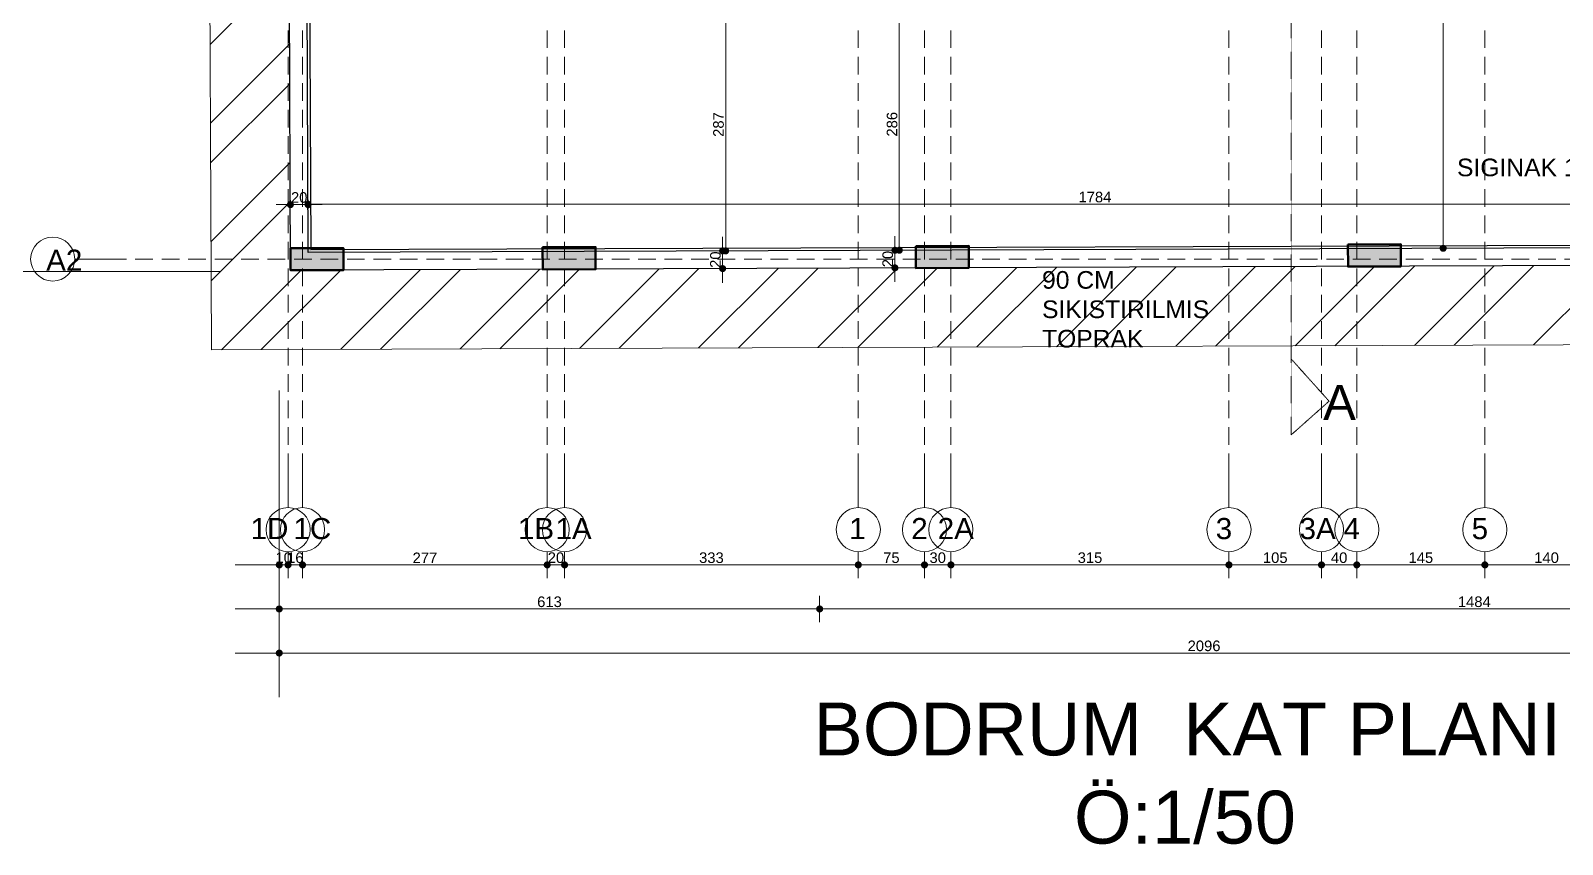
# Model space of a CAD drawing. Header units: millimetres. Extents: x 38129 to 72024, y -56282 to 16512.
# Drawn here: x 41713 to 43450, y -46190 to -45267 of the extents above; entities that cross this region are included whole.
import ezdxf

# ---------------------------------------------------------------- set-up
doc = ezdxf.new("R2010")
doc.units = ezdxf.units.MM
doc.linetypes.add('HIDDEN', pattern=[0.375, 0.25, -0.125])
for name, color, linetype, lineweight in [('AKS', 55, 'HIDDEN', 0), ('COLUMN4', 3, 'Continuous', 50), ('DIŞÖLÇÜ', 37, 'Continuous', 0), ('DUVAR', 255, 'Continuous', 30), ('mahal', 7, 'Continuous', 5), ('pencere+KAPI', 1, 'Continuous', 0), ('TARAMA', 252, 'Continuous', 0), ('ölçü İÇ', 31, 'Continuous', 0)]:
    doc.layers.add(name, color=color, linetype=linetype, lineweight=lineweight)
doc.layers.add('sıva', color=41, linetype='Continuous')
doc.styles.add('icdisolcu_yazi', font='arial.ttf')
doc.styles.get("Standard").update_dxf_attribs({"font": 'arial.ttf'})
doc.dimstyles.new('İç Ölçü', dxfattribs={"dimtxt": 12, "dimasz": 8, "dimexe": 5, "dimexo": 0, "dimgap": 2, "dimtad": 1, "dimdec": 0, "dimzin": 12, "dimdsep": 46, "dimtxsty": 'icdisolcu_yazi', "dimblk": 'DOT', "dimcen": 8, "dimdle": 5, "dimclrd": 256, "dimclre": 256, "dimclrt": 7, "dimadec": 0, "dimazin": 3, "dimtfac": 1, "dimtdec": 0, "dimtix": 1, "dimtmove": 2, "dimatfit": 3, "dimldrblk": 'DOT', "dimfxl": 0, "dimtolj": 1, "dimtzin": 0, "dimlwd": -1, "dimlwe": -1, "dimarcsym": 0})

# ---------------------------------------------------------------- blocks, each defined once
blk = doc.blocks.new('_Dot')
at = {"color": 0, "lineweight": -2}
blk.add_line((-0.5, 0), (-1, 0), dxfattribs=at)
at = {"color": 0, "lineweight": 30, "const_width": 0.5}
blk.add_lwpolyline([(-0.25, 0, 1), (0.25, 0, 1)], format="xyb", close=True, dxfattribs=at)
blk = doc.blocks.new('*D620')
at = {"layer": 'Defpoints', "color": 0, "lineweight": 120, "transparency": 16777216}
for p in [(42318.6, -45872.8), (42651.5, -45872.8), (42651.5, -45872.8)]:
    blk.add_point(p, dxfattribs=at)
at = {"layer": 'DIŞÖLÇÜ', "transparency": 16777216}
for p, q in [((42318.6, -45872.8), (42318.6, -45867.8)), ((42651.5, -45872.8), (42651.5, -45867.8))]:
    blk.add_line(p, q, dxfattribs=at)
at = {"layer": 'DIŞÖLÇÜ', "linetype": 'Continuous', "transparency": 16777216}
blk.add_line((42326.6, -45872.8), (42643.5, -45872.8), dxfattribs=at)
at = {"layer": 'DIŞÖLÇÜ', "transparency": 16777216, "xscale": 8, "yscale": 8, "zscale": 8, "rotation": 180}
blk.add_blockref('_Dot', (42318.6, -45872.8), dxfattribs=at)
at = {"layer": 'DIŞÖLÇÜ', "transparency": 16777216, "xscale": 8, "yscale": 8, "zscale": 8}
blk.add_blockref('_Dot', (42651.5, -45872.8), dxfattribs=at)
at = {"layer": 'DIŞÖLÇÜ', "color": 7, "transparency": 16777216, "insert": (42485, -45864.7), "char_height": 12, "attachment_point": 5, "style": 'icdisolcu_yazi'}
blk.add_mtext('\\A1;333', dxfattribs=at)
blk = doc.blocks.new('*D621')
at = {"layer": 'Defpoints', "color": 0, "lineweight": 120, "transparency": 16777216}
for p in [(42651.5, -45872.8), (42726.5, -45872.8), (42726.5, -45872.8)]:
    blk.add_point(p, dxfattribs=at)
at = {"layer": 'DIŞÖLÇÜ', "transparency": 16777216}
for p, q in [((42651.5, -45872.8), (42651.5, -45867.8)), ((42726.5, -45872.8), (42726.5, -45867.8))]:
    blk.add_line(p, q, dxfattribs=at)
at = {"layer": 'DIŞÖLÇÜ', "linetype": 'Continuous', "transparency": 16777216}
blk.add_line((42659.5, -45872.8), (42718.5, -45872.8), dxfattribs=at)
at = {"layer": 'DIŞÖLÇÜ', "transparency": 16777216, "xscale": 8, "yscale": 8, "zscale": 8, "rotation": 180}
blk.add_blockref('_Dot', (42651.5, -45872.8), dxfattribs=at)
at = {"layer": 'DIŞÖLÇÜ', "transparency": 16777216, "xscale": 8, "yscale": 8, "zscale": 8}
blk.add_blockref('_Dot', (42726.5, -45872.8), dxfattribs=at)
at = {"layer": 'DIŞÖLÇÜ', "color": 7, "transparency": 16777216, "insert": (42689, -45864.7), "char_height": 12, "attachment_point": 5, "style": 'icdisolcu_yazi'}
blk.add_mtext('\\A1;75', dxfattribs=at)
blk = doc.blocks.new('*D622')
at = {"layer": 'Defpoints', "color": 0, "lineweight": 120, "transparency": 16777216}
for p in [(42756.5, -45872.8), (43071.6, -45872.8), (43071.6, -45872.8)]:
    blk.add_point(p, dxfattribs=at)
at = {"layer": 'DIŞÖLÇÜ', "transparency": 16777216}
for p, q in [((42756.5, -45872.8), (42756.5, -45867.8)), ((43071.6, -45872.8), (43071.6, -45867.8))]:
    blk.add_line(p, q, dxfattribs=at)
at = {"layer": 'DIŞÖLÇÜ', "linetype": 'Continuous', "transparency": 16777216}
blk.add_line((42764.5, -45872.8), (43063.6, -45872.8), dxfattribs=at)
at = {"layer": 'DIŞÖLÇÜ', "transparency": 16777216, "xscale": 8, "yscale": 8, "zscale": 8, "rotation": 180}
blk.add_blockref('_Dot', (42756.5, -45872.8), dxfattribs=at)
at = {"layer": 'DIŞÖLÇÜ', "transparency": 16777216, "xscale": 8, "yscale": 8, "zscale": 8}
blk.add_blockref('_Dot', (43071.6, -45872.8), dxfattribs=at)
at = {"layer": 'DIŞÖLÇÜ', "color": 7, "transparency": 16777216, "insert": (42914.1, -45864.7), "char_height": 12, "attachment_point": 5, "style": 'icdisolcu_yazi'}
blk.add_mtext('\\A1;315', dxfattribs=at)
blk = doc.blocks.new('*D623')
at = {"layer": 'Defpoints', "color": 0, "lineweight": 120, "transparency": 16777216}
for p in [(43071.6, -45872.8), (43176.5, -45872.8), (43176.5, -45872.8)]:
    blk.add_point(p, dxfattribs=at)
at = {"layer": 'DIŞÖLÇÜ', "transparency": 16777216}
for p, q in [((43071.6, -45872.8), (43071.6, -45867.8)), ((43176.5, -45872.8), (43176.5, -45867.8))]:
    blk.add_line(p, q, dxfattribs=at)
at = {"layer": 'DIŞÖLÇÜ', "linetype": 'Continuous', "transparency": 16777216}
blk.add_line((43079.6, -45872.8), (43168.5, -45872.8), dxfattribs=at)
at = {"layer": 'DIŞÖLÇÜ', "transparency": 16777216, "xscale": 8, "yscale": 8, "zscale": 8, "rotation": 180}
blk.add_blockref('_Dot', (43071.6, -45872.8), dxfattribs=at)
at = {"layer": 'DIŞÖLÇÜ', "transparency": 16777216, "xscale": 8, "yscale": 8, "zscale": 8}
blk.add_blockref('_Dot', (43176.5, -45872.8), dxfattribs=at)
at = {"layer": 'DIŞÖLÇÜ', "color": 7, "transparency": 16777216, "insert": (43124.1, -45864.7), "char_height": 12, "attachment_point": 5, "style": 'icdisolcu_yazi'}
blk.add_mtext('\\A1;105', dxfattribs=at)
blk = doc.blocks.new('*D624')
at = {"layer": 'Defpoints', "color": 0, "lineweight": 120, "transparency": 16777216}
for p in [(43216.5, -45872.8), (43361.7, -45872.8), (43361.7, -45872.8)]:
    blk.add_point(p, dxfattribs=at)
at = {"layer": 'DIŞÖLÇÜ', "transparency": 16777216}
for p, q in [((43216.5, -45872.8), (43216.5, -45867.8)), ((43361.7, -45872.8), (43361.7, -45867.8))]:
    blk.add_line(p, q, dxfattribs=at)
at = {"layer": 'DIŞÖLÇÜ', "linetype": 'Continuous', "transparency": 16777216}
blk.add_line((43224.5, -45872.8), (43353.7, -45872.8), dxfattribs=at)
at = {"layer": 'DIŞÖLÇÜ', "transparency": 16777216, "xscale": 8, "yscale": 8, "zscale": 8, "rotation": 180}
blk.add_blockref('_Dot', (43216.5, -45872.8), dxfattribs=at)
at = {"layer": 'DIŞÖLÇÜ', "transparency": 16777216, "xscale": 8, "yscale": 8, "zscale": 8}
blk.add_blockref('_Dot', (43361.7, -45872.8), dxfattribs=at)
at = {"layer": 'DIŞÖLÇÜ', "color": 7, "transparency": 16777216, "insert": (43289.1, -45864.7), "char_height": 12, "attachment_point": 5, "style": 'icdisolcu_yazi'}
blk.add_mtext('\\A1;145', dxfattribs=at)
blk = doc.blocks.new('*D628')
at = {"layer": 'Defpoints', "color": 0, "lineweight": 120, "transparency": 16777216}
for p in [(41995.2, -45972.8), (44091.6, -45972.8), (44091.6, -45972.8)]:
    blk.add_point(p, dxfattribs=at)
at = {"layer": 'DIŞÖLÇÜ', "transparency": 16777216}
for p, q in [((41995.2, -45972.8), (41995.2, -45967.8)), ((44091.6, -45972.8), (44091.6, -45967.8))]:
    blk.add_line(p, q, dxfattribs=at)
at = {"layer": 'DIŞÖLÇÜ', "linetype": 'Continuous', "transparency": 16777216}
blk.add_line((42003.2, -45972.8), (44083.6, -45972.8), dxfattribs=at)
at = {"layer": 'DIŞÖLÇÜ', "transparency": 16777216, "xscale": 8, "yscale": 8, "zscale": 8, "rotation": 180}
blk.add_blockref('_Dot', (41995.2, -45972.8), dxfattribs=at)
at = {"layer": 'DIŞÖLÇÜ', "transparency": 16777216, "xscale": 8, "yscale": 8, "zscale": 8}
blk.add_blockref('_Dot', (44091.6, -45972.8), dxfattribs=at)
at = {"layer": 'DIŞÖLÇÜ', "color": 7, "transparency": 16777216, "insert": (43043.4, -45964.7), "char_height": 12, "attachment_point": 5, "style": 'icdisolcu_yazi'}
blk.add_mtext('\\A1;2096', dxfattribs=at)
blk = doc.blocks.new('*D629')
at = {"layer": 'Defpoints', "color": 0, "lineweight": 120, "transparency": 16777216}
for p in [(42607.7, -45922.8), (44091.6, -45922.8), (44091.6, -45922.8)]:
    blk.add_point(p, dxfattribs=at)
at = {"layer": 'DIŞÖLÇÜ', "transparency": 16777216}
for p, q in [((42607.7, -45922.8), (42607.7, -45917.8)), ((44091.6, -45922.8), (44091.6, -45917.8))]:
    blk.add_line(p, q, dxfattribs=at)
at = {"layer": 'DIŞÖLÇÜ', "linetype": 'Continuous', "transparency": 16777216}
blk.add_line((42615.7, -45922.8), (44083.6, -45922.8), dxfattribs=at)
at = {"layer": 'DIŞÖLÇÜ', "transparency": 16777216, "xscale": 8, "yscale": 8, "zscale": 8, "rotation": 180}
blk.add_blockref('_Dot', (42607.7, -45922.8), dxfattribs=at)
at = {"layer": 'DIŞÖLÇÜ', "transparency": 16777216, "xscale": 8, "yscale": 8, "zscale": 8}
blk.add_blockref('_Dot', (44091.6, -45922.8), dxfattribs=at)
at = {"layer": 'DIŞÖLÇÜ', "color": 7, "transparency": 16777216, "insert": (43349.7, -45914.7), "char_height": 12, "attachment_point": 5, "style": 'icdisolcu_yazi'}
blk.add_mtext('\\A1;1484', dxfattribs=at)
blk = doc.blocks.new('*D630')
at = {"layer": 'Defpoints', "color": 0, "lineweight": 120, "transparency": 16777216}
for p in [(43361.7, -45872.8), (43501.5, -45872.8), (43501.5, -45872.8)]:
    blk.add_point(p, dxfattribs=at)
at = {"layer": 'DIŞÖLÇÜ', "transparency": 16777216}
for p, q in [((43361.7, -45872.8), (43361.7, -45867.8)), ((43501.5, -45872.8), (43501.5, -45867.8))]:
    blk.add_line(p, q, dxfattribs=at)
at = {"layer": 'DIŞÖLÇÜ', "linetype": 'Continuous', "transparency": 16777216}
blk.add_line((43369.7, -45872.8), (43493.5, -45872.8), dxfattribs=at)
at = {"layer": 'DIŞÖLÇÜ', "transparency": 16777216, "xscale": 8, "yscale": 8, "zscale": 8, "rotation": 180}
blk.add_blockref('_Dot', (43361.7, -45872.8), dxfattribs=at)
at = {"layer": 'DIŞÖLÇÜ', "transparency": 16777216, "xscale": 8, "yscale": 8, "zscale": 8}
blk.add_blockref('_Dot', (43501.5, -45872.8), dxfattribs=at)
at = {"layer": 'DIŞÖLÇÜ', "color": 7, "transparency": 16777216, "insert": (43431.6, -45864.7), "char_height": 12, "attachment_point": 5, "style": 'icdisolcu_yazi'}
blk.add_mtext('\\A1;140', dxfattribs=at)
blk = doc.blocks.new('*D631')
at = {"layer": 'Defpoints', "color": 0, "lineweight": 120, "transparency": 16777216}
for p in [(41995.2, -45922.8), (41995.2, -45922.8), (42607.7, -45922.8)]:
    blk.add_point(p, dxfattribs=at)
at = {"layer": 'DIŞÖLÇÜ', "transparency": 16777216}
for p, q in [((41995.2, -45922.8), (41995.2, -45917.8)), ((42607.7, -45922.8), (42607.7, -45917.8))]:
    blk.add_line(p, q, dxfattribs=at)
at = {"layer": 'DIŞÖLÇÜ', "linetype": 'Continuous', "transparency": 16777216}
blk.add_line((42599.7, -45922.8), (42003.2, -45922.8), dxfattribs=at)
at = {"layer": 'DIŞÖLÇÜ', "transparency": 16777216, "xscale": 8, "yscale": 8, "zscale": 8, "rotation": 180}
blk.add_blockref('_Dot', (41995.2, -45922.8), dxfattribs=at)
at = {"layer": 'DIŞÖLÇÜ', "transparency": 16777216, "xscale": 8, "yscale": 8, "zscale": 8}
blk.add_blockref('_Dot', (42607.7, -45922.8), dxfattribs=at)
at = {"layer": 'DIŞÖLÇÜ', "color": 7, "transparency": 16777216, "insert": (42301.5, -45914.7), "char_height": 12, "attachment_point": 5, "style": 'icdisolcu_yazi'}
blk.add_mtext('\\A1;613', dxfattribs=at)
blk = doc.blocks.new('*D632')
at = {"layer": 'Defpoints', "color": 0, "lineweight": 120, "transparency": 16777216}
for p in [(42726.5, -45872.8), (42756.5, -45872.8), (42756.5, -45872.8)]:
    blk.add_point(p, dxfattribs=at)
at = {"layer": 'DIŞÖLÇÜ', "transparency": 16777216}
for p, q in [((42726.5, -45872.8), (42726.5, -45867.8)), ((42756.5, -45872.8), (42756.5, -45867.8))]:
    blk.add_line(p, q, dxfattribs=at)
at = {"layer": 'DIŞÖLÇÜ', "linetype": 'Continuous', "transparency": 16777216}
blk.add_line((42734.5, -45872.8), (42748.5, -45872.8), dxfattribs=at)
at = {"layer": 'DIŞÖLÇÜ', "transparency": 16777216, "xscale": 8, "yscale": 8, "zscale": 8, "rotation": 180}
blk.add_blockref('_Dot', (42726.5, -45872.8), dxfattribs=at)
at = {"layer": 'DIŞÖLÇÜ', "transparency": 16777216, "xscale": 8, "yscale": 8, "zscale": 8}
blk.add_blockref('_Dot', (42756.5, -45872.8), dxfattribs=at)
at = {"layer": 'DIŞÖLÇÜ', "color": 7, "transparency": 16777216, "insert": (42741.5, -45864.7), "char_height": 12, "attachment_point": 5, "style": 'icdisolcu_yazi'}
blk.add_mtext('\\A1;30', dxfattribs=at)
blk = doc.blocks.new('*D633')
at = {"layer": 'Defpoints', "color": 0, "lineweight": 120, "transparency": 16777216}
for p in [(42298.9, -45872.8), (42298.9, -45872.8), (42318.6, -45872.8)]:
    blk.add_point(p, dxfattribs=at)
at = {"layer": 'DIŞÖLÇÜ', "transparency": 16777216}
for p, q in [((42298.9, -45872.8), (42298.9, -45867.8)), ((42318.6, -45872.8), (42318.6, -45867.8))]:
    blk.add_line(p, q, dxfattribs=at)
at = {"layer": 'DIŞÖLÇÜ', "linetype": 'Continuous', "transparency": 16777216}
for p, q in [((42290.9, -45872.8), (42282.9, -45872.8)), ((42318.6, -45872.8), (42298.9, -45872.8)), ((42326.6, -45872.8), (42334.6, -45872.8))]:
    blk.add_line(p, q, dxfattribs=at)
at = {"layer": 'DIŞÖLÇÜ', "transparency": 16777216, "xscale": 8, "yscale": 8, "zscale": 8}
blk.add_blockref('_Dot', (42298.9, -45872.8), dxfattribs=at)
at = {"layer": 'DIŞÖLÇÜ', "transparency": 16777216, "xscale": 8, "yscale": 8, "zscale": 8, "rotation": 180}
blk.add_blockref('_Dot', (42318.6, -45872.8), dxfattribs=at)
at = {"layer": 'DIŞÖLÇÜ', "color": 7, "transparency": 16777216, "insert": (42308.8, -45864.7), "char_height": 12, "attachment_point": 5, "style": 'icdisolcu_yazi'}
blk.add_mtext('\\A1;20', dxfattribs=at)
blk = doc.blocks.new('*D634')
at = {"layer": 'Defpoints', "color": 0, "lineweight": 120, "transparency": 16777216}
for p in [(42021.6, -45872.8), (42021.6, -45872.8), (42298.9, -45872.8)]:
    blk.add_point(p, dxfattribs=at)
at = {"layer": 'DIŞÖLÇÜ', "transparency": 16777216}
for p, q in [((42021.6, -45872.8), (42021.6, -45867.8)), ((42298.9, -45872.8), (42298.9, -45867.8))]:
    blk.add_line(p, q, dxfattribs=at)
at = {"layer": 'DIŞÖLÇÜ', "linetype": 'Continuous', "transparency": 16777216}
blk.add_line((42290.9, -45872.8), (42029.6, -45872.8), dxfattribs=at)
at = {"layer": 'DIŞÖLÇÜ', "transparency": 16777216, "xscale": 8, "yscale": 8, "zscale": 8, "rotation": 180}
blk.add_blockref('_Dot', (42021.6, -45872.8), dxfattribs=at)
at = {"layer": 'DIŞÖLÇÜ', "transparency": 16777216, "xscale": 8, "yscale": 8, "zscale": 8}
blk.add_blockref('_Dot', (42298.9, -45872.8), dxfattribs=at)
at = {"layer": 'DIŞÖLÇÜ', "color": 7, "transparency": 16777216, "insert": (42160.3, -45864.8), "char_height": 12, "attachment_point": 5, "style": 'icdisolcu_yazi'}
blk.add_mtext('\\A1;277', dxfattribs=at)
blk = doc.blocks.new('*D635')
at = {"layer": 'Defpoints', "color": 0, "lineweight": 120, "transparency": 16777216}
for p in [(42005.2, -45872.8), (42005.2, -45872.8), (42021.6, -45872.8)]:
    blk.add_point(p, dxfattribs=at)
at = {"layer": 'DIŞÖLÇÜ', "transparency": 16777216}
for p, q in [((42005.2, -45872.8), (42005.2, -45867.8)), ((42021.6, -45872.8), (42021.6, -45867.8))]:
    blk.add_line(p, q, dxfattribs=at)
at = {"layer": 'DIŞÖLÇÜ', "linetype": 'Continuous', "transparency": 16777216}
for p, q in [((41997.2, -45872.8), (41989.2, -45872.8)), ((42021.6, -45872.8), (42005.2, -45872.8)), ((42029.6, -45872.8), (42037.6, -45872.8))]:
    blk.add_line(p, q, dxfattribs=at)
at = {"layer": 'DIŞÖLÇÜ', "transparency": 16777216, "xscale": 8, "yscale": 8, "zscale": 8}
blk.add_blockref('_Dot', (42005.2, -45872.8), dxfattribs=at)
at = {"layer": 'DIŞÖLÇÜ', "transparency": 16777216, "xscale": 8, "yscale": 8, "zscale": 8, "rotation": 180}
blk.add_blockref('_Dot', (42021.6, -45872.8), dxfattribs=at)
at = {"layer": 'DIŞÖLÇÜ', "color": 7, "transparency": 16777216, "insert": (42013.4, -45864.7), "char_height": 12, "attachment_point": 5, "style": 'icdisolcu_yazi'}
blk.add_mtext('\\A1;16', dxfattribs=at)
blk = doc.blocks.new('*D636')
at = {"layer": 'Defpoints', "color": 0, "lineweight": 120, "transparency": 16777216}
for p in [(41995.2, -45872.8), (41995.2, -45872.8), (42005.2, -45872.8)]:
    blk.add_point(p, dxfattribs=at)
at = {"layer": 'DIŞÖLÇÜ', "transparency": 16777216}
for p, q in [((41995.2, -45872.8), (41995.2, -45867.8)), ((42005.2, -45872.8), (42005.2, -45867.8))]:
    blk.add_line(p, q, dxfattribs=at)
at = {"layer": 'DIŞÖLÇÜ', "linetype": 'Continuous', "transparency": 16777216}
for p, q in [((41987.2, -45872.8), (41979.2, -45872.8)), ((42005.2, -45872.8), (41995.2, -45872.8)), ((42013.2, -45872.8), (42021.2, -45872.8))]:
    blk.add_line(p, q, dxfattribs=at)
at = {"layer": 'DIŞÖLÇÜ', "transparency": 16777216, "xscale": 8, "yscale": 8, "zscale": 8}
blk.add_blockref('_Dot', (41995.2, -45872.8), dxfattribs=at)
at = {"layer": 'DIŞÖLÇÜ', "transparency": 16777216, "xscale": 8, "yscale": 8, "zscale": 8, "rotation": 180}
blk.add_blockref('_Dot', (42005.2, -45872.8), dxfattribs=at)
at = {"layer": 'DIŞÖLÇÜ', "color": 7, "transparency": 16777216, "insert": (42000.2, -45864.7), "char_height": 12, "attachment_point": 5, "style": 'icdisolcu_yazi'}
blk.add_mtext('\\A1;10', dxfattribs=at)
blk = doc.blocks.new('*D658')
at = {"layer": 'Defpoints', "color": 0, "lineweight": 120, "transparency": 16777216}
for p in [(43176.5, -45872.8), (43216.5, -45872.8), (43216.5, -45872.8)]:
    blk.add_point(p, dxfattribs=at)
at = {"layer": 'DIŞÖLÇÜ', "transparency": 16777216}
for p, q in [((43176.5, -45872.8), (43176.5, -45867.8)), ((43216.5, -45872.8), (43216.5, -45867.8))]:
    blk.add_line(p, q, dxfattribs=at)
at = {"layer": 'DIŞÖLÇÜ', "linetype": 'Continuous', "transparency": 16777216}
blk.add_line((43184.5, -45872.8), (43208.5, -45872.8), dxfattribs=at)
at = {"layer": 'DIŞÖLÇÜ', "transparency": 16777216, "xscale": 8, "yscale": 8, "zscale": 8, "rotation": 180}
blk.add_blockref('_Dot', (43176.5, -45872.8), dxfattribs=at)
at = {"layer": 'DIŞÖLÇÜ', "transparency": 16777216, "xscale": 8, "yscale": 8, "zscale": 8}
blk.add_blockref('_Dot', (43216.5, -45872.8), dxfattribs=at)
at = {"layer": 'DIŞÖLÇÜ', "color": 7, "transparency": 16777216, "insert": (43196.5, -45864.7), "char_height": 12, "attachment_point": 5, "style": 'icdisolcu_yazi'}
blk.add_mtext('\\A1;40', dxfattribs=at)
blk = doc.blocks.new('*D693')
at = {"layer": 'Defpoints', "color": 0, "transparency": 16777216}
for p in [(42007.8, -45464.3), (42027.8, -45464.2), (42027.8, -45464.2)]:
    blk.add_point(p, dxfattribs=at)
at = {"layer": 'ölçü İÇ', "linetype": 'Continuous', "transparency": 16777216}
for p, q in [((41999.8, -45464.2), (41991.8, -45464.2)), ((42007.8, -45464.2), (42027.8, -45464.2)), ((42035.8, -45464.2), (42043.8, -45464.2))]:
    blk.add_line(p, q, dxfattribs=at)
at = {"layer": 'ölçü İÇ', "transparency": 16777216}
for p, q in [((42007.8, -45464.3), (42007.8, -45459.2)), ((42027.8, -45464.2), (42027.8, -45469.2))]:
    blk.add_line(p, q, dxfattribs=at)
at = {"layer": 'ölçü İÇ', "transparency": 16777216, "xscale": 8, "yscale": 8, "zscale": 8}
blk.add_blockref('_Dot', (42007.8, -45464.2), dxfattribs=at)
at = {"layer": 'ölçü İÇ', "transparency": 16777216, "xscale": 8, "yscale": 8, "zscale": 8, "rotation": 180}
blk.add_blockref('_Dot', (42027.8, -45464.2), dxfattribs=at)
at = {"layer": 'ölçü İÇ', "color": 7, "transparency": 16777216, "insert": (42017.8, -45456.1), "char_height": 12, "attachment_point": 5, "style": 'icdisolcu_yazi'}
blk.add_mtext('\\A1;20', dxfattribs=at)
blk = doc.blocks.new('*D694')
at = {"layer": 'Defpoints', "color": 0, "transparency": 16777216}
for p in [(42027.8, -45463.7), (43811.6, -45463.7), (43811.6, -45474.1)]:
    blk.add_point(p, dxfattribs=at)
at = {"layer": 'ölçü İÇ', "transparency": 16777216}
for p, q in [((42027.8, -45463.7), (42027.8, -45458.7)), ((43811.6, -45468.7), (43811.6, -45458.7))]:
    blk.add_line(p, q, dxfattribs=at)
at = {"layer": 'ölçü İÇ', "linetype": 'Continuous', "transparency": 16777216}
blk.add_line((42035.8, -45463.7), (43803.6, -45463.7), dxfattribs=at)
at = {"layer": 'ölçü İÇ', "transparency": 16777216, "xscale": 8, "yscale": 8, "zscale": 8, "rotation": 180}
blk.add_blockref('_Dot', (42027.8, -45463.7), dxfattribs=at)
at = {"layer": 'ölçü İÇ', "transparency": 16777216, "xscale": 8, "yscale": 8, "zscale": 8}
blk.add_blockref('_Dot', (43811.6, -45463.7), dxfattribs=at)
at = {"layer": 'ölçü İÇ', "color": 7, "transparency": 16777216, "insert": (42919.7, -45455.6), "char_height": 12, "attachment_point": 5, "style": 'icdisolcu_yazi'}
blk.add_mtext('\\A1;1784', dxfattribs=at)
blk = doc.blocks.new('*D700')
at = {"layer": 'Defpoints', "color": 0, "transparency": 16777216}
for p in [(42502, -45229.9), (42501.2, -45516.6), (42503.1, -45516.6)]:
    blk.add_point(p, dxfattribs=at)
at = {"layer": 'ölçü İÇ', "transparency": 16777216}
for p, q in [((42502, -45229.9), (42496.2, -45229.9)), ((42503.1, -45516.6), (42496.2, -45516.6))]:
    blk.add_line(p, q, dxfattribs=at)
at = {"layer": 'ölçü İÇ', "linetype": 'Continuous', "transparency": 16777216}
blk.add_line((42501.2, -45237.9), (42501.2, -45508.6), dxfattribs=at)
at = {"layer": 'ölçü İÇ', "transparency": 16777216, "xscale": 8, "yscale": 8, "zscale": 8}
for p, rotation in [((42501.2, -45229.9), 90), ((42501.2, -45516.6), 270)]:
    blk.add_blockref('_Dot', p, dxfattribs=dict(at, rotation=rotation))
at = {"layer": 'ölçü İÇ', "color": 7, "transparency": 16777216, "insert": (42493.1, -45373.3), "char_height": 12, "attachment_point": 5, "rotation": 90, "style": 'icdisolcu_yazi'}
blk.add_mtext('\\A1;287', dxfattribs=at)
blk = doc.blocks.new('*D701')
at = {"layer": 'Defpoints', "color": 0, "transparency": 16777216}
for p in [(42503.1, -45516.6), (42497.7, -45536.7), (42497.8, -45536.7)]:
    blk.add_point(p, dxfattribs=at)
at = {"layer": 'ölçü İÇ', "linetype": 'Continuous', "transparency": 16777216}
for p, q in [((42497.7, -45508.6), (42497.7, -45500.6)), ((42497.7, -45516.6), (42497.7, -45536.7)), ((42497.7, -45544.7), (42497.7, -45552.7))]:
    blk.add_line(p, q, dxfattribs=at)
at = {"layer": 'ölçü İÇ', "transparency": 16777216}
for p, q in [((42502.7, -45516.6), (42492.7, -45516.6)), ((42497.8, -45536.7), (42492.7, -45536.7))]:
    blk.add_line(p, q, dxfattribs=at)
at = {"layer": 'ölçü İÇ', "transparency": 16777216, "xscale": 8, "yscale": 8, "zscale": 8}
for p, rotation in [((42497.7, -45516.6), 270), ((42497.7, -45536.7), 90)]:
    blk.add_blockref('_Dot', p, dxfattribs=dict(at, rotation=rotation))
at = {"layer": 'ölçü İÇ', "color": 7, "transparency": 16777216, "insert": (42489.6, -45526.6), "char_height": 12, "attachment_point": 5, "rotation": 90, "style": 'icdisolcu_yazi'}
blk.add_mtext('\\A1;20', dxfattribs=at)
blk = doc.blocks.new('*D702')
at = {"layer": 'Defpoints', "color": 0, "transparency": 16777216}
for p in [(42699.4, -45230.1), (42698, -45515.9), (42700.5, -45515.9)]:
    blk.add_point(p, dxfattribs=at)
at = {"layer": 'ölçü İÇ', "transparency": 16777216}
for p, q in [((42699.4, -45230.1), (42693, -45230.1)), ((42700.5, -45515.9), (42693, -45515.9))]:
    blk.add_line(p, q, dxfattribs=at)
at = {"layer": 'ölçü İÇ', "linetype": 'Continuous', "transparency": 16777216}
blk.add_line((42698, -45238.1), (42698, -45507.9), dxfattribs=at)
at = {"layer": 'ölçü İÇ', "transparency": 16777216, "xscale": 8, "yscale": 8, "zscale": 8}
for p, rotation in [((42698, -45230.1), 90), ((42698, -45515.9), 270)]:
    blk.add_blockref('_Dot', p, dxfattribs=dict(at, rotation=rotation))
at = {"layer": 'ölçü İÇ', "color": 7, "transparency": 16777216, "insert": (42689.8, -45373), "char_height": 12, "attachment_point": 5, "rotation": 90, "style": 'icdisolcu_yazi'}
blk.add_mtext('\\A1;286', dxfattribs=at)
blk = doc.blocks.new('*D703')
at = {"layer": 'Defpoints', "color": 0, "transparency": 16777216}
for p in [(42700.5, -45515.9), (42693, -45535.9), (42693.1, -45535.9)]:
    blk.add_point(p, dxfattribs=at)
at = {"layer": 'ölçü İÇ', "linetype": 'Continuous', "transparency": 16777216}
for p, q in [((42693, -45507.9), (42693, -45499.9)), ((42693, -45515.9), (42693, -45535.9)), ((42693, -45543.9), (42693, -45551.9))]:
    blk.add_line(p, q, dxfattribs=at)
at = {"layer": 'ölçü İÇ', "transparency": 16777216}
for p, q in [((42698, -45515.9), (42688, -45515.9)), ((42693.1, -45535.9), (42688, -45535.9))]:
    blk.add_line(p, q, dxfattribs=at)
at = {"layer": 'ölçü İÇ', "transparency": 16777216, "xscale": 8, "yscale": 8, "zscale": 8}
for p, rotation in [((42693, -45515.9), 270), ((42693, -45535.9), 90)]:
    blk.add_blockref('_Dot', p, dxfattribs=dict(at, rotation=rotation))
at = {"layer": 'ölçü İÇ', "color": 7, "transparency": 16777216, "insert": (42684.9, -45525.9), "char_height": 12, "attachment_point": 5, "rotation": 90, "style": 'icdisolcu_yazi'}
blk.add_mtext('\\A1;20', dxfattribs=at)
blk = doc.blocks.new('*D718')
at = {"layer": 'Defpoints', "color": 0, "lineweight": 120, "transparency": 16777216}
for p in [(43314.4, -44595.1), (43314.4, -45513.7), (43316.7, -45513.7)]:
    blk.add_point(p, dxfattribs=at)
at = {"layer": 'ölçü İÇ', "transparency": 16777216}
for p, q in [((43314.4, -44595.1), (43319.4, -44595.1)), ((43316.7, -45513.7), (43309.4, -45513.7))]:
    blk.add_line(p, q, dxfattribs=at)
at = {"layer": 'ölçü İÇ', "linetype": 'Continuous', "transparency": 16777216}
blk.add_line((43314.4, -44603.1), (43314.4, -45505.7), dxfattribs=at)
at = {"layer": 'ölçü İÇ', "transparency": 16777216, "xscale": 8, "yscale": 8, "zscale": 8}
for p, rotation in [((43314.4, -44595.1), 90), ((43314.4, -45513.7), 270)]:
    blk.add_blockref('_Dot', p, dxfattribs=dict(at, rotation=rotation))
at = {"layer": 'ölçü İÇ', "color": 7, "transparency": 16777216, "insert": (43306.3, -45224.5), "char_height": 12, "attachment_point": 5, "rotation": 90, "style": 'icdisolcu_yazi'}
blk.add_mtext('\\A1;919', dxfattribs=at)
blk = doc.blocks.new('rewtertwe')
at = {"layer": 'TARAMA', "lineweight": -3}
h = blk.add_hatch(dxfattribs=at)
h.set_pattern_fill('ANSI33', color=256, scale=2.5, style=0)
h.set_pattern_definition([(45, (-581316.523, -211139.459), (-11.22532015, 11.22532015), []), (45, (-581305.298, -211139.459), (-11.22532015, 11.22532015), [7.9375, -3.96875])])
h.paths.add_polyline_path([(-100.1, -370.8), (-100.1, -810.8), (209.9, -810.8), (209.9, -785.8), (-75.1, -785.8), (-75.1, -395.8), (209.9, -395.8), (209.9, -370.8)])
h.paths.add_polyline_path([(854.8, -1722.2), (914.8, -1722), (914.9, -1747), (854.9, -1747.2)])
h.paths.add_polyline_path([(534.8, -1723.4), (594.8, -1723.2), (594.9, -1748.2), (534.9, -1748.4)])
h.paths.add_polyline_path([(44.8, -1725.1), (104.8, -1724.9), (104.9, -1749.9), (44.9, -1750.1)])
h.paths.add_polyline_path([(-445.1, -1726.8), (-385.1, -1726.6), (-385, -1751.6), (-445, -1751.8)])
h.paths.add_polyline_path([(-868, -1728.3), (-808, -1728.1), (-807.9, -1753.1), (-867.9, -1753.3)])
h.paths.add_polyline_path([(-1153.7, -1729.3), (-1093.7, -1729.1), (-1093.6, -1754.1), (-1153.6, -1754.3)])
h.paths.add_polyline_path([(875, -1405.8), (915, -1405.8), (915, -1445.8), (875, -1445.8)])
h.paths.add_polyline_path([(534.9, -1420.8), (594.9, -1420.8), (594.9, -1445.8), (534.9, -1445.8)])
h.paths.add_polyline_path([(44.9, -1385.8), (69.9, -1385.8), (69.9, -1445.8), (44.9, -1445.8)])
h.paths.add_polyline_path([(-445.1, -1420.8), (-385.1, -1420.8), (-385.1, -1445.8), (-445.1, -1445.8)])
h.paths.add_polyline_path([(-868, -1385.8), (-843, -1385.8), (-843, -1445.8), (-868, -1445.8)])
h.paths.add_polyline_path([(-1155.3, -1385.8), (-1130.3, -1385.7), (-1130.1, -1445.7), (-1155.1, -1445.8)])
h.paths.add_polyline_path([(554.9, -1060.8), (594.9, -1060.8), (594.9, -1100.8), (554.9, -1100.8)])
h.paths.add_polyline_path([(44.9, -1040.8), (74.9, -1040.8), (74.9, -1100.8), (44.9, -1100.8)])
h.paths.add_polyline_path([(-445.1, -1040.8), (-415.1, -1040.8), (-415.1, -1100.8), (-445.1, -1100.8)])
h.paths.add_polyline_path([(859.9, -885.8), (929.9, -885.8), (929.9, -920.8), (859.9, -920.8)])
h.paths.add_polyline_path([(524.9, -885.8), (594.9, -885.8), (594.9, -920.8), (524.9, -920.8)])
h.paths.add_polyline_path([(-520.1, -870.8), (-390.1, -870.8), (-390.1, -900.8), (-520.1, -900.8)])
h.paths.add_polyline_path([(-868, -750.8), (-843, -750.8), (-843, -810.8), (-868, -810.8)])
h.paths.add_polyline_path([(-1158.3, -750.8), (-1133.3, -750.7), (-1133, -810.7), (-1158, -810.8)])
h.paths.add_polyline_path([(-460.1, -465.8), (-400.1, -465.8), (-400.1, -495.8), (-460.1, -495.8)])
h.paths.add_polyline_path([(859.9, -263.3), (929.9, -263.3), (929.9, -298.3), (859.9, -298.3)])
h.paths.add_polyline_path([(524.9, -263.3), (594.9, -263.3), (594.9, -298.3), (524.9, -298.3)])
h.paths.add_polyline_path([(-100.1, -185.8), (209.9, -185.8), (209.9, -210.8), (-100.1, -210.8)])
h.paths.add_polyline_path([(-460.1, -65.8), (-400.1, -65.8), (-400.1, -95.8), (-460.1, -95.8)])
h.paths.add_polyline_path([(-868, -40.8), (-843, -40.8), (-843, -100.8), (-868, -100.8)])
h.paths.add_polyline_path([(-1161.6, -40.8), (-1136.6, -40.7), (-1136.4, -100.7), (-1161.4, -100.8)])
h.paths.add_polyline_path([(-100.1, 249.2), (209.9, 249.2), (209.9, 224.2), (-100.1, 224.2)])
h.paths.add_polyline_path([(859.9, 359.2), (929.9, 359.2), (929.9, 324.2), (859.9, 324.2)])
h.paths.add_polyline_path([(524.9, 359.2), (594.9, 359.2), (594.9, 324.2), (524.9, 324.2)])
h.paths.add_polyline_path([(-520.1, 339.2), (-390.1, 339.2), (-390.1, 309.2), (-520.1, 309.2)])
h.paths.add_polyline_path([(-868, 364.2), (-843, 364.2), (-843, 304.2), (-868, 304.2)])
h.paths.add_polyline_path([(-1163.5, 364.1), (-1138.5, 364.2), (-1138.3, 304.2), (-1163.3, 304.1)])
h.paths.add_polyline_path([(-415.1, 564.2), (-385.1, 564.2), (-385.1, 504.2), (-415.1, 504.2)])
h.paths.add_polyline_path([(584.9, 609.3), (624.9, 609.3), (624.9, 569.3), (584.9, 569.3)])
h.paths.add_polyline_path([(4.9, 609.3), (34.9, 609.3), (34.9, 529.3), (4.9, 529.3)])
h.paths.add_polyline_path([(889.9, 927.2), (929.9, 927.2), (929.9, 887.2), (889.9, 887.2)])
h.paths.add_polyline_path([(329.9, 927.2), (354.9, 927.2), (354.9, 867.2), (329.9, 867.2)])
h.paths.add_polyline_path([(-100.1, 927.2), (-40.1, 927.2), (-40.1, 902.2), (-100.1, 902.2)])
h.paths.add_polyline_path([(-520.1, 927.2), (-495.1, 927.2), (-495.1, 867.2), (-520.1, 867.2)])
h.paths.add_polyline_path([(-868, 927.2), (-843, 927.2), (-843, 867.2), (-868, 867.2)])
h.paths.add_polyline_path([(-1166.2, 927.1), (-1141.2, 927.2), (-1140.9, 867.2), (-1165.9, 867.1)])
at = {"layer": 'COLUMN4', "color": 3}
for points in [[(-1153.7, -1729.3), (-1093.7, -1729.1), (-1093.6, -1754.1), (-1153.6, -1754.3)], [(-868, -1728.3), (-808, -1728.1), (-807.9, -1753.1), (-867.9, -1753.3)], [(-445.1, -1726.8), (-385.1, -1726.6), (-385, -1751.6), (-445, -1751.8)], [(44.8, -1725.1), (104.8, -1724.9), (104.9, -1749.9), (44.9, -1750.1)]]:
    blk.add_lwpolyline(points, close=True, dxfattribs=at)

msp = doc.modelspace()

# ---------------------------------------------------------------- hatches: boundary and pattern name
at = {"layer": 'ölçü İÇ'}
h = msp.add_hatch(dxfattribs=at)
h.set_pattern_fill('ANSI32', color=256, scale=10)
h.set_pattern_definition([(45, (8825.12, -21484.28), (-67.35192, 67.35192), []), (45, (8870.025, -21484.28), (-67.35192, 67.35192), [])])
h.paths.add_polyline_path([(42315.2, -42856.5), (42315.2, -42766.5), (41905.1, -42766.5), (41918.5, -45628.8), (44165.4, -45620.6), (44174.5, -44955.2), (44084.5, -44955.2), (44076.6, -45530.9), (42008, -45538.4), (41995.5, -42856.5)])

# ---------------------------------------------------------------- linework, layer by layer
msp.add_line((42008, -45538.4), (42002.5, -44065.4))
at = {"layer": 'AKS', "ltscale": 80}
for p, q in [((42005.2, -42566.5), (42005.2, -45757.8)), ((42021.6, -42566.5), (42021.6, -45757.8)), ((42298.9, -42566.5), (42298.9, -45757.8)), ((42318.6, -42566.5), (42318.6, -45757.8)), ((42651.5, -42566.5), (42651.5, -45757.8)), ((42726.5, -42566.5), (42726.5, -45757.8)), ((42756.5, -42566.5), (42756.5, -45757.8)), ((43071.6, -42566.5), (43071.6, -45757.8)), ((43176.5, -42566.5), (43176.5, -45757.8)), ((43216.5, -42566.5), (43216.5, -45757.8)), ((43361.7, -42566.5), (43361.7, -45757.8)), ((44372, -45525.9), (41813.4, -45525.9))]:
    msp.add_line(p, q, dxfattribs=at)
at = {"layer": 'DIŞÖLÇÜ'}
for p, q in [((41763.4, -45525.9), (41813.4, -45525.9)), ((41548.4, -45540.1), (41928.3, -45540.1)), ((41995.2, -46022.8), (41995.2, -45675)), ((42005.2, -45807.8), (42005.2, -45757.8)), ((42005.2, -45807.8), (42005.2, -45757.8)), ((42021.6, -45807.8), (42021.6, -45757.8)), ((42021.6, -45807.8), (42021.6, -45757.8)), ((42298.9, -45807.8), (42298.9, -45757.8)), ((42298.9, -45807.8), (42298.9, -45757.8)), ((42318.6, -45807.8), (42318.6, -45757.8)), ((42318.6, -45807.8), (42318.6, -45757.8)), ((42651.5, -45807.8), (42651.5, -45757.8)), ((42651.5, -45807.8), (42651.5, -45757.8)), ((42726.5, -45807.8), (42726.5, -45757.8)), ((42726.5, -45807.8), (42726.5, -45757.8)), ((42756.5, -45807.8), (42756.5, -45757.8)), ((42756.5, -45807.8), (42756.5, -45757.8)), ((43071.6, -45807.8), (43071.6, -45757.8)), ((43071.6, -45807.8), (43071.6, -45757.8)), ((43176.5, -45807.8), (43176.5, -45757.8)), ((43176.5, -45807.8), (43176.5, -45757.8)), ((43216.5, -45807.8), (43216.5, -45757.8)), ((43216.5, -45807.8), (43216.5, -45757.8)), ((43361.7, -45807.8), (43361.7, -45757.8)), ((43361.7, -45807.8), (43361.7, -45757.8)), ((42005.2, -45887.8), (42005.2, -45857.8)), ((42021.6, -45887.8), (42021.6, -45857.8)), ((42298.9, -45887.8), (42298.9, -45857.8)), ((42318.6, -45887.8), (42318.6, -45857.8)), ((42651.5, -45887.8), (42651.5, -45857.8)), ((42726.5, -45887.8), (42726.5, -45857.8)), ((42756.5, -45887.8), (42756.5, -45857.8)), ((43071.6, -45887.8), (43071.6, -45857.8)), ((43176.5, -45887.8), (43176.5, -45857.8)), ((43216.5, -45887.8), (43216.5, -45857.8)), ((43361.7, -45887.8), (43361.7, -45857.8)), ((41945.2, -45872.8), (44141.6, -45872.8)), ((42607.7, -45937.8), (42607.7, -45907.8)), ((41945.2, -45922.8), (44141.6, -45922.8)), ((41945.2, -45972.8), (44141.6, -45972.8))]:
    msp.add_line(p, q, dxfattribs=at)
for centre in [(41738.4, -45525.9), (42005.2, -45832.8), (42021.6, -45832.8), (42298.9, -45832.8), (42318.6, -45832.8), (42651.5, -45832.8), (42726.5, -45832.8), (42756.5, -45832.8), (43071.6, -45832.8), (43176.5, -45832.8), (43216.5, -45832.8), (43361.7, -45832.8)]:
    msp.add_circle(centre, 25, dxfattribs=at)
at = {"layer": 'DUVAR'}
for p, q in [((42028, -45518.4), (42022.5, -44065.3)), ((43811.6, -45511.9), (42028, -45518.4)), ((44076.6, -45530.9), (42008, -45538.4))]:
    msp.add_line(p, q, dxfattribs=at)
at = {"layer": 'pencere+KAPI', "linetype": 'HIDDEN'}
msp.add_line((43142.3, -42638.3), (43142.3, -45725.2), dxfattribs=at)
msp.add_lwpolyline([(43142.3, -45725.2), (43185.1, -45687.1), (43142.3, -45639.4)], dxfattribs=at)
at = {"layer": 'sıva'}
msp.add_lwpolyline([(42018.3, -42879.5), (42030.9, -45515.2), (43808.6, -45508.9)], dxfattribs=at)
at = {"layer": 'ölçü İÇ'}
msp.add_lwpolyline([(42315.2, -42856.5), (41995.5, -42856.5), (42008, -45538.4), (44076.6, -45530.9), (44084.5, -44955.2), (44174.5, -44955.2), (44165.4, -45620.6), (41918.5, -45628.8), (41905.1, -42766.5), (42315.2, -42766.5)], dxfattribs=at)

# ---------------------------------------------------------------- block references
at = {"layer": 'DIŞÖLÇÜ'}
msp.add_blockref('rewtertwe', (43161.7, -43784.3), dxfattribs=at)

# ---------------------------------------------------------------- texts
at = {"layer": 'DIŞÖLÇÜ', "char_height": 24, "width": 425.623}
for s, insert, attachment_point, rotation in [('A2', (41731, -45539.2), 7, 360), ('1D', (41962.7, -45819.6), 1, 0), ('1C', (42011.3, -45819.6), 1, 0), ('1B', (42265.7, -45819.6), 1, 0), ('1A', (42308.3, -45819.6), 1, 0), ('1', (42641.2, -45819.6), 1, 0), ('2', (42711.5, -45819.6), 1, 0), ('2A', (42741.5, -45819.6), 1, 0), ('3', (43056.6, -45819.6), 1, 0), ('3A', (43151.6, -45819.6), 1, 0), ('4', (43201.5, -45819.6), 1, 0), ('5', (43346.7, -45819.6), 1, 0)]:
    msp.add_mtext(s, dxfattribs=dict(at, insert=insert, attachment_point=attachment_point, rotation=rotation))
at = {"layer": 'mahal'}
for s, width, insert, char_height, attachment_point in [('SIGINAK 148,10 m2', 250.343, (43330.1, -45435.7), 20, 7), ('90 CM SIKISTIRILMIS TOPRAK', 250.343, (42859.8, -45626.5), 20, 7), ('\\pi60.91041;BODRUM  KAT PLANI \\P\\pi356.12187;Ö:1/50', 955.804, (42539.8, -46028.9), 60, 1)]:
    msp.add_mtext_dynamic_manual_height_columns(s, width=width, gutter_width=12.5, heights=[0], dxfattribs=dict(at, insert=insert, char_height=char_height, attachment_point=attachment_point))
at = {"layer": 'pencere+KAPI', "linetype": 'HIDDEN', "insert": (43178.3, -45668.6), "char_height": 40, "width": 1884.499, "attachment_point": 1}
msp.add_mtext('A', dxfattribs=at)

# ---------------------------------------------------------------- dimensions: what is measured, and where the dimension line sits
at = {"layer": 'DIŞÖLÇÜ'}
for base, p1, p2, picture, middle in [((41995.2, -45872.8), (42005.2, -45872.8), (41995.2, -45872.8), '*D636', (42000.2, -45864.7)), ((42005.2, -45872.8), (42021.6, -45872.8), (42005.2, -45872.8), '*D635', (42013.4, -45864.7)), ((42021.6, -45872.8), (42298.9, -45872.8), (42021.6, -45872.8), '*D634', (42160.3, -45864.8)), ((42298.9, -45872.8), (42318.6, -45872.8), (42298.9, -45872.8), '*D633', (42308.8, -45864.7)), ((42651.5, -45872.8), (42318.6, -45872.8), (42651.5, -45872.8), '*D620', (42485, -45864.7)), ((42726.5, -45872.8), (42651.5, -45872.8), (42726.5, -45872.8), '*D621', (42689, -45864.7)), ((42756.5, -45872.8), (42726.5, -45872.8), (42756.5, -45872.8), '*D632', (42741.5, -45864.7)), ((43071.6, -45872.8), (42756.5, -45872.8), (43071.6, -45872.8), '*D622', (42914.1, -45864.7)), ((43176.5, -45872.8), (43071.6, -45872.8), (43176.5, -45872.8), '*D623', (43124.1, -45864.7)), ((43216.5, -45872.8), (43176.5, -45872.8), (43216.5, -45872.8), '*D658', (43196.5, -45864.7)), ((43361.7, -45872.8), (43216.5, -45872.8), (43361.7, -45872.8), '*D624', (43289.1, -45864.7)), ((43501.5, -45872.8), (43361.7, -45872.8), (43501.5, -45872.8), '*D630', (43431.6, -45864.7)), ((41995.1629, -45922.791), (42607.7495, -45922.791), (41995.1629, -45922.791), '*D631', (42301.4562, -45914.66)), ((44091.6, -45922.8), (42607.7, -45922.8), (44091.6, -45922.8), '*D629', (43349.7, -45914.7)), ((44091.6, -45972.8), (41995.2, -45972.8), (44091.6, -45972.8), '*D628', (43043.4, -45964.7))]:
    dim = msp.add_linear_dim(base=base, p1=p1, p2=p2, dimstyle='İç Ölçü', dxfattribs=at)
    dim.commit()
    dim.dimension.update_dxf_attribs({"geometry": picture, "text_midpoint": middle})
at = {"layer": 'ölçü İÇ'}
dim = msp.add_linear_dim(base=(43314.4, -45513.7), p1=(43314.4, -44595.1), p2=(43316.7, -45513.7), angle=90, dimstyle='İç Ölçü', dxfattribs=at)
dim.commit()
dim.dimension.update_dxf_attribs({"geometry": '*D718', "text_midpoint": (43306.3, -45224.5), "dimtype": 160})
for base, p1, p2, picture, middle in [((42501.2, -45516.6), (42502, -45229.9), (42503.1, -45516.6), '*D700', (42493.1, -45373.3)), ((42698, -45515.9), (42699.4, -45230.1), (42700.5, -45515.9), '*D702', (42689.8, -45373)), ((42497.7, -45536.7), (42503.1, -45516.6), (42497.8, -45536.7), '*D701', (42489.6, -45526.6)), ((42693, -45535.9), (42700.5, -45515.9), (42693.1, -45535.9), '*D703', (42684.9, -45525.9))]:
    dim = msp.add_linear_dim(base=base, p1=p1, p2=p2, angle=90, dimstyle='İç Ölçü', dxfattribs=at)
    dim.commit()
    dim.dimension.update_dxf_attribs({"geometry": picture, "text_midpoint": middle})
for base, p1, p2, picture, middle in [((42027.8, -45464.2), (42007.8, -45464.3), (42027.8, -45464.2), '*D693', (42017.8, -45456.1)), ((43811.6, -45463.7), (42027.8, -45463.7), (43811.6, -45474.1), '*D694', (42919.7, -45455.6))]:
    dim = msp.add_linear_dim(base=base, p1=p1, p2=p2, dimstyle='İç Ölçü', dxfattribs=at)
    dim.commit()
    dim.dimension.update_dxf_attribs({"geometry": picture, "text_midpoint": middle})

doc.saveas('drawing.dxf')
